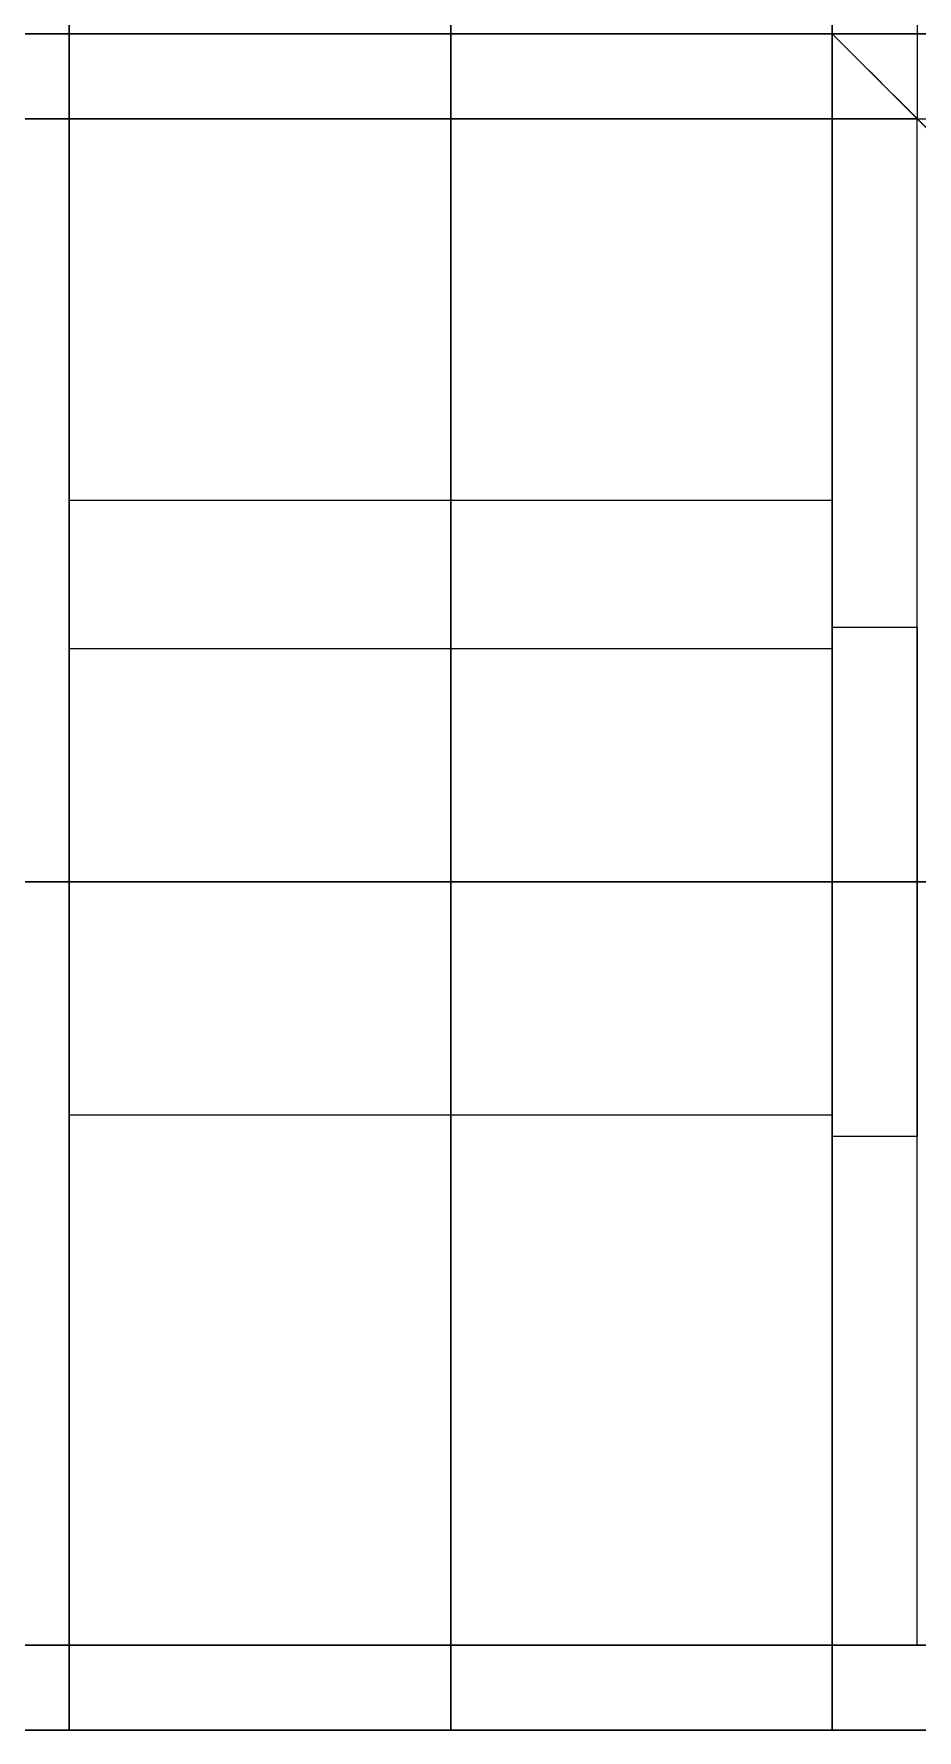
# Model space of a CAD drawing. Header units: millimetres. Extents: x -6529 to 809, y -8611 to 207.
# Drawn here: x 750.19 to 771.03, y -1108.63 to -1068.63 of the extents above; entities that cross this region are included whole.
import ezdxf

# ---------------------------------------------------------------- set-up
doc = ezdxf.new("R2010")
doc.units = ezdxf.units.MM
doc.header["$MEASUREMENT"] = 0
doc.layers.add('platen', color=7, linetype='Continuous', true_color=0x007f00)
doc.layers.add('staal', color=5, linetype='Continuous', true_color=0x0000ff)

# ---------------------------------------------------------------- blocks, each defined once
blk = doc.blocks.new('top plaat')
at = {"layer": 'platen'}
for points in [[(1276, -1276), (1276, -1256), (1276, -1236)], [(1276, -1236), (1276, -1236, 9), (1276, -1236, 18)], [(1276, -1276, 18), (1276, -1256, 18), (1276, -1236, 18)], [(1276, -1236), (1296, -1236), (1316, -1236)], [(1276, -1236, 18), (1296, -1236, 18), (1316, -1236, 18)], [(1276, -1276, 9), (1276, -1256, 9), (1276, -1236, 9)], [(1276, -1236, 9), (1296, -1236, 9), (1316, -1236, 9)], [(1276, -1256), (1276, -1256, 9), (1276, -1256, 18)], [(1276, -1276), (1276, -1276, 9), (1276, -1276, 18)]]:
    blk.add_open_spline(points, degree=2, dxfattribs=at)
for points in [[(40, -1276), (349, -1276), (658, -1276), (967, -1276), (1276, -1276)], [(40, -1276, 18), (349, -1276, 18), (658, -1276, 18), (967, -1276, 18), (1276, -1276, 18)], [(40, -1276, 9), (349, -1276, 9), (658, -1276, 9), (967, -1276, 9), (1276, -1276, 9)]]:
    blk.add_open_spline(points, degree=2, knots=[5973.638309, 5973.638309, 5973.638309, 6592.931454, 6592.931454, 7212.2246, 7212.2246, 7212.2246], dxfattribs=at)
blk = doc.blocks.new('plaat laag')
at = {"layer": 'platen'}
for p, q in [((-0.048, -14.5, 112.5), (17.952, -14.559, 112.5)), ((-0.048, -14.5, 262.5), (17.952, -14.559, 262.5)), ((-0.048, -14.5, 187.5), (17.952, -14.559, 187.5)), ((-0.048, -14.5, 37.5), (17.952, -14.559, 37.5)), ((-0.066, -20, 107), (17.934, -20.059, 107)), ((-0.066, -20, 118), (17.934, -20.059, 118)), ((-0.066, -20, 257), (17.934, -20.059, 257)), ((-0.066, -20, 268), (17.934, -20.059, 268)), ((-0.066, -20, 182), (17.934, -20.059, 182)), ((-0.066, -20, 193), (17.934, -20.059, 193)), ((-0.066, -20, 32), (17.934, -20.059, 32)), ((-0.066, -20, 43), (17.934, -20.059, 43)), ((-0.084, -25.5, 112.5), (17.916, -25.559, 112.5)), ((-0.084, -25.5, 262.5), (17.916, -25.559, 262.5)), ((-0.084, -25.5, 187.5), (17.916, -25.559, 187.5)), ((-0.084, -25.5, 37.5), (17.916, -25.559, 37.5))]:
    blk.add_line(p, q, dxfattribs=at)
for points in [[(-1.184, -357.998), (-0.592, -178.999), (0, 0)], [(0, 0), (9, -0.03), (18, -0.06)], [(0, 0), (0, 0, 150), (0, 0, 300)], [(0, 0, 150), (9, -0.03, 150), (18, -0.06, 150)], [(0, 0, 300), (-0.096, -29, 300), (-0.192, -58, 300)], [(0, -0.001, 300), (-0.096, -29, 300), (-0.192, -58, 300)], [(0, 0, 300), (9, -0.03, 300), (18, -0.06, 300)], [(0, 0, 300), (9, -0.03, 300), (18, -0.06, 300)], [(0, 0, 300), (0, 0, 300), (0, -0.001, 300)], [(7.816, -358.028), (8.408, -179.029), (9, -0.03)], [(9, -0.03, 300), (8.904, -29.03, 300), (8.808, -58.029, 300)], [(9, -0.03, 300), (8.904, -29.03, 300), (8.808, -58.029, 300)], [(9, -0.03), (9, -0.03, 150), (9, -0.03, 300)], [(16.816, -358.058), (17.408, -179.059), (18, -0.06)], [(18, -0.06, 300), (17.904, -29.059, 300), (17.808, -58.059, 300)], [(18, -0.06, 300), (17.904, -29.06, 300), (17.808, -58.059, 300)], [(18, -0.06), (18, -0.06, 150), (18, -0.06, 300)], [(18, -0.06, 300), (18, -0.06, 300), (18, -0.06, 300)], [(-0.096, -29, 300), (8.904, -29.03, 300), (17.904, -29.059, 300)], [(-0.096, -29, 300), (8.904, -29.03, 300), (17.904, -29.059, 300)], [(-3.167, -957.995, 600), (-3.759, -1136.994, 600), (-4.351, -1315.993, 600)], [(-4.351, -1315.993, 300), (-4.255, -1286.993, 300), (-4.159, -1257.993, 300)], [(-4.351, -1315.993, 300), (-4.255, -1286.993, 300), (-4.159, -1257.993, 300)]]:
    blk.add_open_spline(points, degree=2, dxfattribs=at)
for points in [[(-0.084, -25.5, 112.5), (-0.084, -25.5, 118), (-0.066, -20, 118), (-0.048, -14.5, 118), (-0.048, -14.5, 112.5), (-0.048, -14.5, 107), (-0.066, -20, 107), (-0.084, -25.5, 107), (-0.084, -25.5, 112.5)], [(-0.084, -25.5, 262.5), (-0.084, -25.5, 268), (-0.066, -20, 268), (-0.048, -14.5, 268), (-0.048, -14.5, 262.5), (-0.048, -14.5, 257), (-0.066, -20, 257), (-0.084, -25.5, 257), (-0.084, -25.5, 262.5)], [(-0.084, -25.5, 187.5), (-0.084, -25.5, 193), (-0.066, -20, 193), (-0.048, -14.5, 193), (-0.048, -14.5, 187.5), (-0.048, -14.5, 182), (-0.066, -20, 182), (-0.084, -25.5, 182), (-0.084, -25.5, 187.5)], [(-0.084, -25.5, 37.5), (-0.084, -25.5, 43), (-0.066, -20, 43), (-0.048, -14.5, 43), (-0.048, -14.5, 37.5), (-0.048, -14.5, 32), (-0.066, -20, 32), (-0.084, -25.5, 32), (-0.084, -25.5, 37.5)], [(17.916, -25.559, 112.5), (17.916, -25.559, 118), (17.934, -20.059, 118), (17.952, -14.559, 118), (17.952, -14.559, 112.5), (17.952, -14.559, 107), (17.934, -20.059, 107), (17.916, -25.559, 107), (17.916, -25.559, 112.5)], [(17.916, -25.559, 262.5), (17.916, -25.559, 268), (17.934, -20.059, 268), (17.952, -14.559, 268), (17.952, -14.559, 262.5), (17.952, -14.559, 257), (17.934, -20.059, 257), (17.916, -25.559, 257), (17.916, -25.559, 262.5)], [(17.916, -25.559, 187.5), (17.916, -25.559, 193), (17.934, -20.059, 193), (17.952, -14.559, 193), (17.952, -14.559, 187.5), (17.952, -14.559, 182), (17.934, -20.059, 182), (17.916, -25.559, 182), (17.916, -25.559, 187.5)], [(17.916, -25.559, 37.5), (17.916, -25.559, 43), (17.934, -20.059, 43), (17.952, -14.559, 43), (17.952, -14.559, 37.5), (17.952, -14.559, 32), (17.934, -20.059, 32), (17.916, -25.559, 32), (17.916, -25.559, 37.5)]]:
    blk.add_rational_spline(points, [1, 0.707106781187, 1, 0.707106781187, 1, 0.707106781187, 1, 0.707106781187, 1], degree=2, knots=[-31.415927, -31.415927, -31.415927, -23.561945, -23.561945, -15.707963, -15.707963, -7.853982, -7.853982, 0, 0, 0], dxfattribs=at)

msp = doc.modelspace()

# ---------------------------------------------------------------- linework, layer by layer
at = {"layer": 'staal'}
for p, q in [((809.026, -1108.633), (769.026, -1068.633)), ((769.026, -1068.633, 25), (771.026, -1070.633, 25)), ((809.026, -1108.633, 676), (769.026, -1068.633, 676)), ((769.026, -1068.633, 701), (771.026, -1070.633, 701)), ((809.026, -1108.633, 676), (769.026, -1068.633, 676)), ((769.026, -1068.633, 701), (771.026, -1070.633, 701)), ((771.026, -1082.633, 95.5), (769.026, -1082.633, 95.5)), ((771.026, -1082.633, 170.5), (769.026, -1082.633, 170.5)), ((771.026, -1082.633, 320.5), (769.026, -1082.633, 320.5)), ((771.026, -1082.633, 245.5), (769.026, -1082.633, 245.5)), ((771.026, -1082.633, 470.5), (769.026, -1082.633, 470.5)), ((771.026, -1082.633, 395.5), (769.026, -1082.633, 395.5)), ((771.026, -1082.633, 620.5), (769.026, -1082.633, 620.5)), ((771.026, -1082.633, 545.5), (769.026, -1082.633, 545.5)), ((769.026, -1088.633, 40), (771.026, -1088.633, 40)), ((771.026, -1088.633, 89.5), (769.026, -1088.633, 89.5)), ((771.026, -1088.633, 101.5), (769.026, -1088.633, 101.5)), ((771.026, -1088.633, 164.5), (769.026, -1088.633, 164.5)), ((771.026, -1088.633, 176.5), (769.026, -1088.633, 176.5)), ((771.026, -1088.633, 314.5), (769.026, -1088.633, 314.5)), ((771.026, -1088.633, 326.5), (769.026, -1088.633, 326.5)), ((771.026, -1088.633, 239.5), (769.026, -1088.633, 239.5)), ((771.026, -1088.633, 251.5), (769.026, -1088.633, 251.5)), ((771.026, -1088.633, 464.5), (769.026, -1088.633, 464.5)), ((771.026, -1088.633, 476.5), (769.026, -1088.633, 476.5)), ((771.026, -1088.633, 389.5), (769.026, -1088.633, 389.5)), ((771.026, -1088.633, 401.5), (769.026, -1088.633, 401.5)), ((771.026, -1088.633, 614.5), (769.026, -1088.633, 614.5)), ((771.026, -1088.633, 626.5), (769.026, -1088.633, 626.5)), ((771.026, -1088.633, 539.5), (769.026, -1088.633, 539.5)), ((771.026, -1088.633, 551.5), (769.026, -1088.633, 551.5)), ((771.026, -1094.633, 95.5), (769.026, -1094.633, 95.5)), ((771.026, -1094.633, 170.5), (769.026, -1094.633, 170.5)), ((771.026, -1094.633, 320.5), (769.026, -1094.633, 320.5)), ((771.026, -1094.633, 245.5), (769.026, -1094.633, 245.5)), ((771.026, -1094.633, 470.5), (769.026, -1094.633, 470.5)), ((771.026, -1094.633, 395.5), (769.026, -1094.633, 395.5)), ((771.026, -1094.633, 620.5), (769.026, -1094.633, 620.5)), ((771.026, -1094.633, 545.5), (769.026, -1094.633, 545.5))]:
    msp.add_line(p, q, dxfattribs=at)
for points in [[(-506.974, 207.367), (809.026, 207.367), (809.026, -1108.633), (-506.974, -1108.633)], [(-466.974, 167.367), (769.026, 167.367), (769.026, -1068.633), (-466.974, -1068.633)]]:
    msp.add_lwpolyline(points, close=True, dxfattribs=at)
for points in [[(771.026, 169.367, 38), (771.026, -450.633, 38), (771.026, -1070.633, 38)], [(771.026, 169.367, 2), (771.026, -450.633, 2), (771.026, -1070.633, 2)], [(769.026, 167.367, 676), (769.026, -450.633, 676), (769.026, -1068.633, 676)], [(769.026, 167.367, 716), (769.026, -450.633, 716), (769.026, -1068.633, 716)], [(769.026, -1019.133, 696), (769.026, -1043.883, 696), (769.026, -1068.633, 696)], [(771.026, -1019.133, 20), (771.026, -1044.883, 20), (771.026, -1070.633, 20)], [(769.026, -1068.633), (151.026, -1068.633), (-466.974, -1068.633)], [(769.026, -1068.633, 40), (151.026, -1068.633, 40), (-466.974, -1068.633, 40)], [(-466.974, -1068.633, 676), (151.026, -1068.633, 676), (769.026, -1068.633, 676)], [(-466.974, -1068.633, 716), (151.026, -1068.633, 716), (769.026, -1068.633, 716)], [(769.026, -1068.633, 20), (744.276, -1068.633, 20), (719.526, -1068.633, 20)], [(719.526, -1068.633, 696), (744.276, -1068.633, 696), (769.026, -1068.633, 696)], [(809.026, -1108.633, 40), (789.026, -1088.633, 40), (769.026, -1068.633, 40)], [(809.026, -1108.633), (789.026, -1088.633), (769.026, -1068.633)], [(769.026, -1068.633), (769.026, -1068.633, 20), (769.026, -1068.633, 40)], [(769.026, -1068.633, 40), (789.026, -1088.633, 40), (809.026, -1108.633, 40)], [(771.026, -1070.633, 25), (770.026, -1069.633, 25), (769.026, -1068.633, 25)], [(769.026, -1068.633, 676), (769.026, -1068.633, 696), (769.026, -1068.633, 716)], [(809.026, -1108.633, 716), (789.026, -1088.633, 716), (769.026, -1068.633, 716)], [(769.026, -1068.633, 676), (769.026, -1068.633, 696), (769.026, -1068.633, 716)], [(809.026, -1108.633, 716), (789.026, -1088.633, 716), (769.026, -1068.633, 716)], [(809.026, -1068.633, 40), (789.026, -1068.633, 40), (769.026, -1068.633, 40)], [(769.026, -1068.633, 40), (769.026, -1068.633, 358), (769.026, -1068.633, 676)], [(769.026, -1068.633, 40), (769.026, -1088.633, 40), (769.026, -1108.633, 40)], [(809.026, -1068.633, 676), (789.026, -1068.633, 676), (769.026, -1068.633, 676)], [(769.026, -1068.633, 676), (769.026, -1088.633, 676), (769.026, -1108.633, 676)], [(809.026, -1068.633, 658), (789.026, -1068.633, 658), (769.026, -1068.633, 658)], [(769.026, -1068.633, 658), (769.026, -1088.633, 658), (769.026, -1108.633, 658)], [(771.026, -1070.633, 38), (151.026, -1070.633, 38), (-468.974, -1070.633, 38)], [(771.026, -1070.633, 2), (151.026, -1070.633, 2), (-468.974, -1070.633, 2)], [(-468.974, -1070.633, 714), (151.026, -1070.633, 714), (771.026, -1070.633, 714)], [(-468.974, -1070.633, 678), (151.026, -1070.633, 678), (771.026, -1070.633, 678)], [(771.026, -1070.633, 20), (745.276, -1070.633, 20), (719.526, -1070.633, 20)], [(719.526, -1070.633, 696), (745.276, -1070.633, 696), (771.026, -1070.633, 696)], [(771.026, -1070.633, 38), (789.026, -1088.633, 38), (807.026, -1106.633, 38)], [(771.026, -1070.633, 2), (771.026, -1070.633, 20), (771.026, -1070.633, 38)], [(807.026, -1106.633, 2), (789.026, -1088.633, 2), (771.026, -1070.633, 2)], [(807.026, -1106.633, 38), (789.026, -1088.633, 38), (771.026, -1070.633, 38)], [(771.026, -1070.633, 38), (771.026, -1070.633, 20), (771.026, -1070.633, 2)], [(771.026, -1070.633, 2), (789.026, -1088.633, 2), (807.026, -1106.633, 2)], [(771.026, -1070.633, 714), (789.026, -1088.633, 714), (807.026, -1106.633, 714)], [(771.026, -1070.633, 678), (771.026, -1070.633, 696), (771.026, -1070.633, 714)], [(807.026, -1106.633, 678), (789.026, -1088.633, 678), (771.026, -1070.633, 678)], [(771.026, -1106.633, 40), (771.026, -1088.633, 40), (771.026, -1070.633, 40)], [(771.026, -1070.633, 40), (771.026, -1070.633, 358), (771.026, -1070.633, 676)], [(771.026, -1070.633, 40), (789.026, -1070.633, 40), (807.026, -1070.633, 40)], [(771.026, -1106.633, 676), (771.026, -1088.633, 676), (771.026, -1070.633, 676)], [(771.026, -1070.633, 676), (789.026, -1070.633, 676), (807.026, -1070.633, 676)], [(771.026, -1106.633, 658), (771.026, -1088.633, 658), (771.026, -1070.633, 658)], [(771.026, -1070.633, 658), (789.026, -1070.633, 658), (807.026, -1070.633, 658)], [(789.026, -1088.633, 40), (753.776, -1088.633, 40), (718.526, -1088.633, 40)], [(789.026, -1088.633, 38), (753.776, -1088.633, 38), (718.526, -1088.633, 38)], [(789.026, -1088.633, 2), (753.776, -1088.633, 2), (718.526, -1088.633, 2)], [(789.026, -1088.633), (753.776, -1088.633), (718.526, -1088.633)], [(718.526, -1088.633, 716), (753.776, -1088.633, 716), (789.026, -1088.633, 716)], [(718.526, -1088.633, 714), (753.776, -1088.633, 714), (789.026, -1088.633, 714)], [(718.526, -1088.633, 678), (753.776, -1088.633, 678), (789.026, -1088.633, 678)], [(718.526, -1088.633, 676), (753.776, -1088.633, 676), (789.026, -1088.633, 676)], [(769.026, -1088.633, 40), (769.026, -1088.633, 64.75), (769.026, -1088.633, 89.5)], [(769.026, -1088.633, 101.5), (769.026, -1088.633, 133), (769.026, -1088.633, 164.5)], [(769.026, -1088.633, 176.5), (769.026, -1088.633, 208), (769.026, -1088.633, 239.5)], [(769.026, -1088.633, 251.5), (769.026, -1088.633, 283), (769.026, -1088.633, 314.5)], [(769.026, -1088.633, 326.5), (769.026, -1088.633, 358), (769.026, -1088.633, 389.5)], [(769.026, -1088.633, 401.5), (769.026, -1088.633, 433), (769.026, -1088.633, 464.5)], [(769.026, -1088.633, 476.5), (769.026, -1088.633, 508), (769.026, -1088.633, 539.5)], [(769.026, -1088.633, 551.5), (769.026, -1088.633, 583), (769.026, -1088.633, 614.5)], [(769.026, -1088.633, 626.5), (769.026, -1088.633, 651.25), (769.026, -1088.633, 676)], [(771.026, -1088.633, 40), (771.026, -1088.633, 64.75), (771.026, -1088.633, 89.5)], [(771.026, -1088.633, 101.5), (771.026, -1088.633, 133), (771.026, -1088.633, 164.5)], [(771.026, -1088.633, 176.5), (771.026, -1088.633, 208), (771.026, -1088.633, 239.5)], [(771.026, -1088.633, 251.5), (771.026, -1088.633, 283), (771.026, -1088.633, 314.5)], [(771.026, -1088.633, 326.5), (771.026, -1088.633, 358), (771.026, -1088.633, 389.5)], [(771.026, -1088.633, 401.5), (771.026, -1088.633, 433), (771.026, -1088.633, 464.5)], [(771.026, -1088.633, 476.5), (771.026, -1088.633, 508), (771.026, -1088.633, 539.5)], [(771.026, -1088.633, 551.5), (771.026, -1088.633, 583), (771.026, -1088.633, 614.5)], [(771.026, -1088.633, 626.5), (771.026, -1088.633, 651.25), (771.026, -1088.633, 676)], [(807.026, -1106.633, 38), (151.026, -1106.633, 38), (-504.974, -1106.633, 38)], [(807.026, -1106.633, 2), (151.026, -1106.633, 2), (-504.974, -1106.633, 2)], [(-504.974, -1106.633, 714), (151.026, -1106.633, 714), (807.026, -1106.633, 714)], [(-504.974, -1106.633, 678), (151.026, -1106.633, 678), (807.026, -1106.633, 678)], [(807.026, -1106.633, 20), (763.276, -1106.633, 20), (719.526, -1106.633, 20)], [(719.526, -1106.633, 696), (763.276, -1106.633, 696), (807.026, -1106.633, 696)], [(771.026, -1106.633, 40), (771.026, -1106.633, 358), (771.026, -1106.633, 676)], [(807.026, -1106.633, 40), (789.026, -1106.633, 40), (771.026, -1106.633, 40)], [(807.026, -1106.633, 676), (789.026, -1106.633, 676), (771.026, -1106.633, 676)], [(807.026, -1106.633, 658), (789.026, -1106.633, 658), (771.026, -1106.633, 658)], [(809.026, -1108.633), (151.026, -1108.633), (-506.974, -1108.633)], [(809.026, -1108.633, 40), (151.026, -1108.633, 40), (-506.974, -1108.633, 40)], [(-506.974, -1108.633, 676), (151.026, -1108.633, 676), (809.026, -1108.633, 676)], [(-506.974, -1108.633, 716), (151.026, -1108.633, 716), (809.026, -1108.633, 716)], [(809.026, -1108.633, 20), (764.276, -1108.633, 20), (719.526, -1108.633, 20)], [(719.526, -1108.633, 696), (764.276, -1108.633, 696), (809.026, -1108.633, 696)], [(769.026, -1108.633, 40), (789.026, -1108.633, 40), (809.026, -1108.633, 40)], [(769.026, -1108.633, 40), (769.026, -1108.633, 358), (769.026, -1108.633, 676)], [(769.026, -1108.633, 676), (789.026, -1108.633, 676), (809.026, -1108.633, 676)], [(769.026, -1108.633, 658), (789.026, -1108.633, 658), (809.026, -1108.633, 658)]]:
    msp.add_open_spline(points, degree=2, dxfattribs=at)
for points, weights, knots in [([(769.026, -1082.633, 95.5), (769.026, -1082.633, 101.5), (769.026, -1088.633, 101.5), (769.026, -1094.633, 101.5), (769.026, -1094.633, 95.5), (769.026, -1094.633, 89.5), (769.026, -1088.633, 89.5), (769.026, -1082.633, 89.5), (769.026, -1082.633, 95.5)], [1, 0.707106781187, 1, 0.707106781187, 1, 0.707106781187, 1, 0.707106781187, 1], [0, 0, 0, 7.853982, 7.853982, 15.707963, 15.707963, 23.561945, 23.561945, 31.415927, 31.415927, 31.415927]), ([(769.026, -1082.633, 170.5), (769.026, -1082.633, 176.5), (769.026, -1088.633, 176.5), (769.026, -1094.633, 176.5), (769.026, -1094.633, 170.5), (769.026, -1094.633, 164.5), (769.026, -1088.633, 164.5), (769.026, -1082.633, 164.5), (769.026, -1082.633, 170.5)], [1, 0.707106781187, 1, 0.707106781187, 1, 0.707106781187, 1, 0.707106781187, 1], [0, 0, 0, 7.853982, 7.853982, 15.707963, 15.707963, 23.561945, 23.561945, 31.415927, 31.415927, 31.415927]), ([(769.026, -1082.633, 320.5), (769.026, -1082.633, 326.5), (769.026, -1088.633, 326.5), (769.026, -1094.633, 326.5), (769.026, -1094.633, 320.5), (769.026, -1094.633, 314.5), (769.026, -1088.633, 314.5), (769.026, -1082.633, 314.5), (769.026, -1082.633, 320.5)], [1, 0.707106781187, 1, 0.707106781187, 1, 0.707106781187, 1, 0.707106781187, 1], [0, 0, 0, 7.853982, 7.853982, 15.707963, 15.707963, 23.561945, 23.561945, 31.415927, 31.415927, 31.415927]), ([(769.026, -1082.633, 245.5), (769.026, -1082.633, 251.5), (769.026, -1088.633, 251.5), (769.026, -1094.633, 251.5), (769.026, -1094.633, 245.5), (769.026, -1094.633, 239.5), (769.026, -1088.633, 239.5), (769.026, -1082.633, 239.5), (769.026, -1082.633, 245.5)], [0.999999860338, 0.707106851018, 1, 0.707106781187, 1, 0.707106781187, 1, 0.707106781187, 1], [0, 0, 0, 7.85398, 7.85398, 15.707962, 15.707962, 23.561944, 23.561944, 31.415927, 31.415927, 31.415927]), ([(769.026, -1082.633, 470.5), (769.026, -1082.633, 476.5), (769.026, -1088.633, 476.5), (769.026, -1094.633, 476.5), (769.026, -1094.633, 470.5), (769.026, -1094.633, 464.5), (769.026, -1088.633, 464.5), (769.026, -1082.633, 464.5), (769.026, -1082.633, 470.5)], [0.999999860338, 0.707106851018, 1, 0.707106781187, 1, 0.707106781187, 1, 0.707106781187, 1], [0, 0, 0, 7.85398, 7.85398, 15.707962, 15.707962, 23.561944, 23.561944, 31.415927, 31.415927, 31.415927]), ([(769.026, -1082.633, 395.5), (769.026, -1082.633, 401.5), (769.026, -1088.633, 401.5), (769.026, -1094.633, 401.5), (769.026, -1094.633, 395.5), (769.026, -1094.633, 389.5), (769.026, -1088.633, 389.5), (769.026, -1082.633, 389.5), (769.026, -1082.633, 395.5)], [1, 0.707106781187, 1, 0.707106781187, 1, 0.707106781187, 1, 0.707106781187, 1], [0, 0, 0, 7.853982, 7.853982, 15.707963, 15.707963, 23.561945, 23.561945, 31.415927, 31.415927, 31.415927]), ([(769.026, -1082.633, 620.5), (769.026, -1082.633, 626.5), (769.026, -1088.633, 626.5), (769.026, -1094.633, 626.5), (769.026, -1094.633, 620.5), (769.026, -1094.633, 614.5), (769.026, -1088.633, 614.5), (769.026, -1082.633, 614.5), (769.026, -1082.633, 620.5)], [1, 0.707106781187, 1, 0.707106781187, 1, 0.707106781187, 1, 0.707106781187, 1], [0, 0, 0, 7.853982, 7.853982, 15.707963, 15.707963, 23.561945, 23.561945, 31.415927, 31.415927, 31.415927]), ([(769.026, -1082.633, 545.5), (769.026, -1082.633, 551.5), (769.026, -1088.633, 551.5), (769.026, -1094.633, 551.5), (769.026, -1094.633, 545.5), (769.026, -1094.633, 539.5), (769.026, -1088.633, 539.5), (769.026, -1082.633, 539.5), (769.026, -1082.633, 545.5)], [1, 0.707106781187, 1, 0.707106781187, 1, 0.707106781187, 1, 0.707106781187, 1], [0, 0, 0, 7.853982, 7.853982, 15.707963, 15.707963, 23.561945, 23.561945, 31.415927, 31.415927, 31.415927]), ([(769.026, -1082.633, 95.5), (769.026, -1082.633, 89.5), (769.026, -1088.633, 89.5), (769.026, -1094.633, 89.5), (769.026, -1094.633, 95.5)], [1, 0.707106781187, 1, 0.707106781187, 1], [-31.415927, -31.415927, -31.415927, -23.561945, -23.561945, -15.707963, -15.707963, -15.707963]), ([(769.026, -1082.633, 170.5), (769.026, -1082.633, 164.5), (769.026, -1088.633, 164.5), (769.026, -1094.633, 164.5), (769.026, -1094.633, 170.5)], [1, 0.707106781187, 1, 0.707106781187, 1], [-31.415927, -31.415927, -31.415927, -23.561945, -23.561945, -15.707963, -15.707963, -15.707963]), ([(769.026, -1082.633, 320.5), (769.026, -1082.633, 314.5), (769.026, -1088.633, 314.5), (769.026, -1094.633, 314.5), (769.026, -1094.633, 320.5)], [1, 0.707106781187, 1, 0.707106781187, 1], [-31.415927, -31.415927, -31.415927, -23.561945, -23.561945, -15.707963, -15.707963, -15.707963]), ([(769.026, -1082.633, 245.5), (769.026, -1082.633, 239.5), (769.026, -1088.633, 239.5), (769.026, -1094.633, 239.5), (769.026, -1094.633, 245.5)], [1, 0.707106781187, 1, 0.707106781187, 1], [-31.415927, -31.415927, -31.415927, -23.561945, -23.561945, -15.707963, -15.707963, -15.707963]), ([(769.026, -1082.633, 470.5), (769.026, -1082.633, 464.5), (769.026, -1088.633, 464.5), (769.026, -1094.633, 464.5), (769.026, -1094.633, 470.5)], [1, 0.707106781187, 1, 0.707106781187, 1], [-31.415927, -31.415927, -31.415927, -23.561945, -23.561945, -15.707963, -15.707963, -15.707963]), ([(769.026, -1082.633, 395.5), (769.026, -1082.633, 389.5), (769.026, -1088.633, 389.5), (769.026, -1094.633, 389.5), (769.026, -1094.633, 395.5)], [1, 0.707106781187, 1, 0.707106781187, 1], [-31.415927, -31.415927, -31.415927, -23.561945, -23.561945, -15.707963, -15.707963, -15.707963]), ([(769.026, -1082.633, 620.5), (769.026, -1082.633, 614.5), (769.026, -1088.633, 614.5), (769.026, -1094.633, 614.5), (769.026, -1094.633, 620.5)], [1, 0.707106781187, 1, 0.707106781187, 1], [-31.415927, -31.415927, -31.415927, -23.561945, -23.561945, -15.707963, -15.707963, -15.707963]), ([(769.026, -1082.633, 545.5), (769.026, -1082.633, 539.5), (769.026, -1088.633, 539.5), (769.026, -1094.633, 539.5), (769.026, -1094.633, 545.5)], [1, 0.707106781187, 1, 0.707106781187, 1], [-31.415927, -31.415927, -31.415927, -23.561945, -23.561945, -15.707963, -15.707963, -15.707963]), ([(771.026, -1082.633, 95.5), (771.026, -1082.633, 89.5), (771.026, -1088.633, 89.5), (771.026, -1094.633, 89.5), (771.026, -1094.633, 95.5), (771.026, -1094.633, 101.5), (771.026, -1088.633, 101.5), (771.026, -1082.633, 101.5), (771.026, -1082.633, 95.5)], [1, 0.707106781187, 1, 0.707106781187, 1, 0.707106781187, 1, 0.707106781187, 1], [-31.415927, -31.415927, -31.415927, -23.561945, -23.561945, -15.707963, -15.707963, -7.853982, -7.853982, 0, 0, 0]), ([(771.026, -1082.633, 170.5), (771.026, -1082.633, 164.5), (771.026, -1088.633, 164.5), (771.026, -1094.633, 164.5), (771.026, -1094.633, 170.5), (771.026, -1094.633, 176.5), (771.026, -1088.633, 176.5), (771.026, -1082.633, 176.5), (771.026, -1082.633, 170.5)], [1, 0.707106781187, 1, 0.707106781187, 1, 0.707106781187, 1, 0.707106781187, 1], [-31.415927, -31.415927, -31.415927, -23.561945, -23.561945, -15.707963, -15.707963, -7.853982, -7.853982, 0, 0, 0]), ([(771.026, -1082.633, 320.5), (771.026, -1082.633, 314.5), (771.026, -1088.633, 314.5), (771.026, -1094.633, 314.5), (771.026, -1094.633, 320.5), (771.026, -1094.633, 326.5), (771.026, -1088.633, 326.5), (771.026, -1082.633, 326.5), (771.026, -1082.633, 320.5)], [1, 0.707106781187, 1, 0.707106781187, 1, 0.707106781187, 1, 0.707106781187, 1], [-31.415927, -31.415927, -31.415927, -23.561945, -23.561945, -15.707963, -15.707963, -7.853982, -7.853982, 0, 0, 0]), ([(771.026, -1082.633, 245.5), (771.026, -1082.633, 239.5), (771.026, -1088.633, 239.5), (771.026, -1094.633, 239.5), (771.026, -1094.633, 245.5), (771.026, -1094.633, 251.5), (771.026, -1088.633, 251.5), (771.026, -1082.633, 251.5), (771.026, -1082.633, 245.5)], [1, 0.707106781187, 1, 0.707106781187, 1, 0.707106781187, 1, 0.707106781187, 1], [-31.415927, -31.415927, -31.415927, -23.561945, -23.561945, -15.707963, -15.707963, -7.853982, -7.853982, 0, 0, 0]), ([(771.026, -1082.633, 470.5), (771.026, -1082.633, 464.5), (771.026, -1088.633, 464.5), (771.026, -1094.633, 464.5), (771.026, -1094.633, 470.5), (771.026, -1094.633, 476.5), (771.026, -1088.633, 476.5), (771.026, -1082.633, 476.5), (771.026, -1082.633, 470.5)], [1, 0.707106781187, 1, 0.707106781187, 1, 0.707106781187, 1, 0.707106781187, 1], [-31.415927, -31.415927, -31.415927, -23.561945, -23.561945, -15.707963, -15.707963, -7.853982, -7.853982, 0, 0, 0]), ([(771.026, -1082.633, 395.5), (771.026, -1082.633, 389.5), (771.026, -1088.633, 389.5), (771.026, -1094.633, 389.5), (771.026, -1094.633, 395.5), (771.026, -1094.633, 401.5), (771.026, -1088.633, 401.5), (771.026, -1082.633, 401.5), (771.026, -1082.633, 395.5)], [1, 0.707106781187, 1, 0.707106781187, 1, 0.707106781187, 1, 0.707106781187, 1], [-31.415927, -31.415927, -31.415927, -23.561945, -23.561945, -15.707963, -15.707963, -7.853982, -7.853982, 0, 0, 0]), ([(771.026, -1082.633, 620.5), (771.026, -1082.633, 614.5), (771.026, -1088.633, 614.5), (771.026, -1094.633, 614.5), (771.026, -1094.633, 620.5), (771.026, -1094.633, 626.5), (771.026, -1088.633, 626.5), (771.026, -1082.633, 626.5), (771.026, -1082.633, 620.5)], [1, 0.707106781187, 1, 0.707106781187, 1, 0.707106781187, 1, 0.707106781187, 1], [-31.415927, -31.415927, -31.415927, -23.561945, -23.561945, -15.707963, -15.707963, -7.853982, -7.853982, 0, 0, 0]), ([(771.026, -1082.633, 545.5), (771.026, -1082.633, 539.5), (771.026, -1088.633, 539.5), (771.026, -1094.633, 539.5), (771.026, -1094.633, 545.5), (771.026, -1094.633, 551.5), (771.026, -1088.633, 551.5), (771.026, -1082.633, 551.5), (771.026, -1082.633, 545.5)], [1, 0.707106781187, 1, 0.707106781187, 1, 0.707106781187, 1, 0.707106781187, 1], [-31.415927, -31.415927, -31.415927, -23.561945, -23.561945, -15.707963, -15.707963, -7.853982, -7.853982, 0, 0, 0])]:
    msp.add_rational_spline(points, weights, degree=2, knots=knots, dxfattribs=at)

# ---------------------------------------------------------------- block references
at = {"layer": 'platen'}
msp.add_blockref('top plaat', (-506.974, 167.367, 716), dxfattribs=at)
for p, rotation in [((769.026, -1108.633, 58), 180.1894193054993), ((-506.974, -1068.633, 58), 90.18941930540112)]:
    msp.add_blockref('plaat laag', p, dxfattribs=dict(at, rotation=rotation))

doc.saveas('drawing.dxf')
